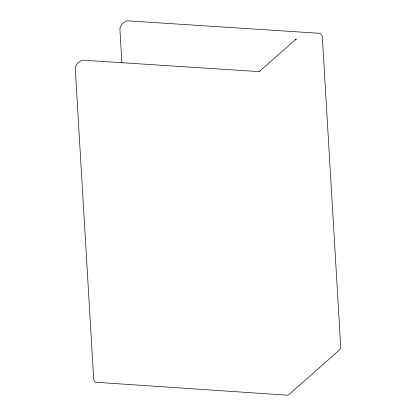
<?xml version="1.0" encoding="UTF-8"?>
<svg xmlns="http://www.w3.org/2000/svg" width="416" height="416" viewBox="0 0 416 416"><rect width="100%" height="100%" fill="white"/><g stroke="black" fill="none" stroke-linecap="round" stroke-linejoin="round"><path stroke-width="0.62" d="M295.74 39.972L296.234 38.917L259.194 71.682L259.761 71.224L258.138 71.542L82.404 60.154C78.562 61.552 74.48 65.411 75.338 69.94L93.668 378.539L94.224 381.29L95.732 382.257L287.591 395.2L289.073 394.43L339.664 349.835L340.522 348.02L340.678 345.972L322.338 37.294C322.338 35.24 320.939 33.29 318.77 33.249L127.052 20.8C123.209 22.199 119.127 26.057 119.985 30.586L121.893 62.717"/></g></svg>
